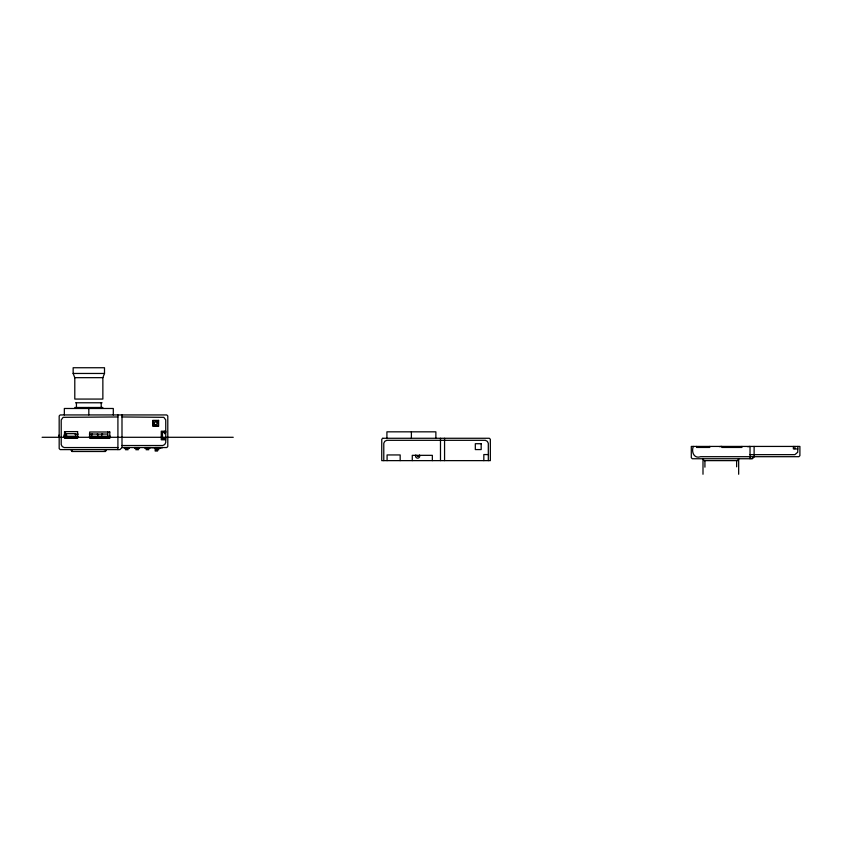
<?xml version="1.0" encoding="UTF-8"?>
<svg xmlns="http://www.w3.org/2000/svg" width="842" height="842" viewBox="0 0 842 842"><rect width="100%" height="100%" fill="white"/><g stroke="black" fill="none" stroke-linecap="round" stroke-linejoin="round"><path stroke-width="1.26" d="M117.912 449.607L117.912 414.938M121.995 447.565L166.769 447.555L167.79 446.534L167.79 415.959L166.769 414.938L60.192 414.938L59.172 415.959L59.172 448.575L60.192 449.607L119.953 449.607L121.995 447.565L121.995 414.938M444.565 460.627L444.565 438.272M750.033 458.743L750.033 446.428L747.707 446.723M693.324 446.428C691.103 451.891 694.04 459.079 700.691 456.69L798.879 456.69L799.9 455.669L799.9 446.428L691.293 446.428L691.293 457.711L692.303 458.743L752.074 458.743L754.116 456.701L754.116 446.428M488.307 454.585L483.824 454.543L483.824 460.627M102.861 377.669L104.503 373.459L104.503 367.743L73.149 367.743L73.149 373.459L74.791 377.669L74.791 399.066L102.861 399.066L102.861 377.669L74.791 377.669M106.545 449.607L105.524 451.491L71.907 451.491L70.886 449.607M752.074 458.743L754.116 456.701M750.033 454.659L794.901 454.648L797.721 452.228L797.858 446.428M719.405 446.628L721.826 446.428L721.826 447.449L741.897 447.449L741.897 446.428M73.149 373.459L104.503 373.459M75.569 402.771L102.071 402.771M74.791 407.486L102.85 407.486M117.912 416.969L63.118 417.327L61.213 419.937L61.213 444.597L62.213 446.544L64.171 447.555L117.912 447.565M121.995 416.969L163.843 417.327L165.748 419.937L165.748 442.555L164.737 444.502L162.79 445.513L121.995 445.523M107.744 434.04L101.682 434.04L101.682 436.272M74.896 434.125L78.285 434.125M89.336 434.125L92.367 434.125M97.219 434.125L102.598 434.125M63.845 435.146L66.476 435.146M63.845 436.272L78.053 436.272M89.252 436.272L110.502 436.272M42.1 437.293L233.234 437.293M64.15 437.43L78.38 437.43M89.894 437.43L110.502 437.43M165.748 438.577L162.485 438.577L162.485 432.43L165.748 432.43L165.748 431.199L161.254 431.199L161.254 439.798L165.748 439.798M123.848 447.565L129.721 447.565M134.204 447.565L139.561 447.565M144.498 447.565L150.371 447.565M155.433 447.891L150.56 447.555M159.075 447.891L162.674 447.555L155.023 447.555M124.363 448.46L129.205 448.46M134.72 448.46L139.561 448.46M145.013 448.46L149.855 448.46M155.023 448.46L159.875 448.46M797.858 448.933L793.374 448.933L793.374 446.428M125.405 449.712L128.163 449.712M135.762 449.712L138.52 449.712M146.055 449.712L148.813 449.712M156.065 449.712L158.833 449.712M104.134 451.228L105.124 451.228M794.901 446.428L794.901 448.775M738.666 474.257L738.666 458.743L737.645 460.627L704.017 460.627L702.996 458.743L702.996 474.257M736.634 460.627L736.634 466.815M709.722 446.428L709.722 447.449L696.629 447.449L696.629 446.428M704.922 460.627L704.922 467.173M488.318 460.627L488.307 443.271L487.308 441.324L485.35 440.313L386.741 440.313L384.783 441.324L383.784 443.271L383.784 460.627M440.482 438.272L440.482 460.627M435.872 438.272L435.872 431.83L386.91 431.83L386.91 438.272M432.346 460.627L432.346 455.333L412.275 455.333L412.275 460.627M411.391 431.83L411.391 438.272M400.171 460.627L400.171 454.943L387.088 454.943L387.088 460.627M164.516 431.251L164.516 433.767M157.549 448.933L157.549 451.028L155.17 451.028L155.17 447.891M113.302 414.938L113.302 408.486L64.339 408.486L64.339 414.938M109.407 436.272L109.439 437.43M107.723 431.872L107.723 436.272M101.208 402.771L101.208 407.486M97.809 436.272L97.809 434.04L91.746 434.04L91.746 436.272M88.82 407.486L88.82 414.938M76.433 402.771L76.433 407.486M75.569 436.272L75.569 433.651L66.56 433.651L66.56 436.272M71.907 449.607L71.907 451.491M65.487 431.872L65.487 434.125M58.919 435.146L58.919 436.272M419.495 454.985A2.126 2.126 0 0 1 417.653 458.164A2.126 2.126 0 0 1 415.822 454.985M417.158 455.911L418.148 456.175L417.158 455.911M382.763 438.272L381.742 439.292L381.742 460.627L490.349 460.627L490.349 439.292L489.339 438.272L382.763 438.272M158.612 420.379L152.749 420.379L152.749 426.241L158.612 426.241L158.612 420.379M158.107 420.884L153.265 420.884L153.265 425.726L158.107 425.726L158.107 420.884M77.601 431.609L64.518 431.609L64.518 438.314L77.601 438.314L77.601 431.609M109.786 431.999L89.705 431.999L89.705 438.314L109.786 438.314L109.786 431.999M481.182 443.713L475.32 443.713L475.32 449.575L481.182 449.575L481.182 443.713M154.991 424.505A1.379 1.379 0 0 0 157.065 423.305A1.379 1.379 0 0 0 154.991 422.105A1.379 1.379 0 0 0 154.991 424.505"/></g></svg>
